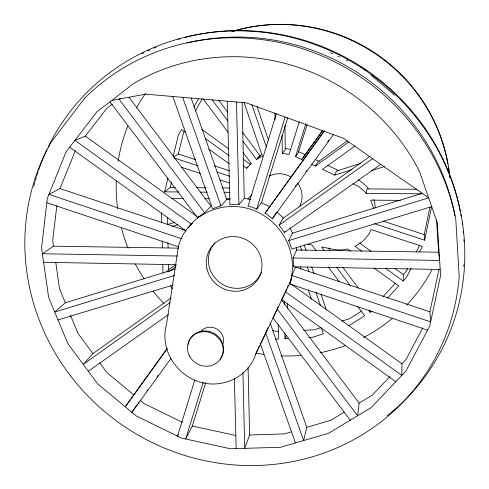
<?xml version="1.0" encoding="UTF-8"?>
<svg xmlns="http://www.w3.org/2000/svg" width="489" height="489" viewBox="0 0 489 489"><rect width="100%" height="100%" fill="white"/><g stroke="black" fill="none" stroke-linecap="round" stroke-linejoin="round"><path stroke-width="0.73" d="M422.759 327.801L405.901 359.708L401.989 363.84L401.811 375.411L285.46 291.75L286.633 288.987M385.332 268.143L403.229 281.028L403.327 274.555L406.267 271.358L407.643 268.693M56.852 205.728L52.696 240.6L53.478 246.175L42.366 253.748L177.434 256.022M281.23 299.58L359.128 403.132L357.593 415.772L277.177 309.042L278.333 306.34M372.05 311.102L370.142 312.306L370.314 310.876M289.922 282.77C299.482 252.251 280.655 219.316 250.851 209.347C221.248 199.646 187.697 215.129 178.589 245.533L166.504 324.507C159.707 348.15 175.166 373.706 197.959 381.414C220.343 389.525 248.051 378.076 255.417 354.788L289.922 282.77L291.144 279.879L291.921 275.545L295.552 267.049L429.886 311.805L430.626 321.854L291.921 275.545M440.21 269.463L293.479 266.805L293.736 265.374L293.052 257.966L296.658 249.995L296.389 247.098M374.733 223.797L424.629 240.172L424.22 234.592L429.965 207.079M424.629 240.172L431.64 206.664M429.886 311.805L439.055 269.036M422.148 193.815L366.127 193.387L367.105 188.913L417.038 189.261M270.093 322.832L306.78 427.319L303.626 440.546L265.716 332.966L268.051 327.557M179.041 191.969L164.573 191.859L167.959 177.898M173.247 156.101L178.234 135.526L181.547 129.506L185.869 132.617M164.573 191.859L170.184 187.538L171.443 182.373M173.497 157.177L178.357 154.017L183.607 132.47L184.329 131.162M194.756 380.069L177.568 436.17L178.253 434.88M276.328 113.827L247.99 206.327L252.501 207.202L256.664 209.194L261.444 202.721L287.746 117.763M203.235 382.184L185.686 438.994L192.305 426.041L205.796 382.459M256.664 209.194L285.13 117.036M299.311 121.737L289.06 154.5L282.312 153.24L282.049 134.982M322.679 130.539L301.762 159.536L295.521 156.59L305.827 123.833M307.098 124.683L298.174 152.996L295.521 156.59M248.088 367.398L249.61 435.014L244.72 448.34L242.923 372.496M288.718 338.51L284.965 338.688L286.236 335.234M182 238.84L48.931 194.414L60 188.571L75.343 150.728M287.22 287.611L288.1 285.539M355.21 145.856L322.532 169.328L334.769 175.099L336.493 171.064L360.399 163.491M293.479 266.805L294.078 265.435M255.417 354.788L257.77 349.372M258.357 348.021L259.243 345.992M265.716 332.966L260.423 344.018L295.429 442.918M277.177 309.042L272.972 317.807L350.246 420.198M285.142 292.41L281.67 299.659L395.809 381.713M291.144 279.879L289.256 283.828L427.612 330.112M431.695 206.615L291.811 249.042L288.669 240.606L292.422 233.161L422.863 193.161M416.212 252.043L419.648 245.38M411.053 268.43L406.243 277.758L403.229 281.028M419.654 251.768L422.404 246.438L371.151 229.598L368.584 234.744L362.502 241.542L355.093 246.364L361.878 251.254M369.984 156.315L283.192 218.118L279.127 225.087L284.39 232.532L285.099 231.224M193.858 107.146L198.595 98.533M195.459 110.979L202.036 99.053M311.426 164.09L315.503 166.016L317.685 162.195L347.227 140.887M324.231 130.869L265.044 213.198L266.413 213.852L272.306 218.815L275.808 213.271M137.238 404.421L131.902 412.313L171.003 358.425M138.057 403.211L138.882 401.995M301.762 159.536L322.471 130.636M167.165 348.437L125.27 406.799L167.079 348.889M265.044 213.198L324.195 131.272M146.816 390.937L147.709 389.702M157.091 376.768L157.99 375.534M295.429 186.071L296.322 184.83M305.741 171.847L306.64 170.606M327.722 141.547L328.62 140.306M272.306 218.815L333.394 134.628M192.556 223.143L191.517 224.2L74.915 140.361L85.337 136.119L106.908 108.179L112.299 104.175M247.996 199.121L251.878 194.408M188.271 228.106L191.517 224.2M243.54 166.046L246.639 168.271L251.138 163.35L242.984 152.403M250.307 164.787L251.163 163.76M227.269 101.199L229.928 204.824L237.465 204.298L238.938 204.585L244.274 198.271L242.116 102.659M282.312 153.24L285.27 149.732L284.94 125.453M171.174 297.887L92.91 353.614L83.216 364.36L170.16 302.55M166.621 271.945L168.638 269.708L176.04 264.372M383.021 296.652L395.356 283.229M387.496 298.113L398.755 285.888L374.03 268.088M172.806 96.504L212.544 208.754L220.918 205.851L226.804 199.512L230.417 198.87M389.947 376.542L372.306 395.149L359.128 403.132M110.043 101.914L197.44 217.715L204.628 212.758L211.003 206.23L129.078 97.323M242.96 141.272L256.572 159.579L260.13 155.936L242.403 132.079M197.44 217.715L198.962 216.175M246.639 168.271L248.051 166.835M175.196 269.109L65.343 302.795L54.719 312.037L174.597 275.435M112.097 100.386L132.886 83.949A202.47 193.723 33.8 0 1 419.568 171.651L437.258 222.617L440.589 275.496L429.697 326.181L405.852 371.163L371.188 407.581L328.382 433.37L280.441 447.264L230.46 448.768L181.474 438.077L136.345 416.005L97.702 383.902L67.837 343.608L48.643 297.416L41.541 248.002L47.329 198.387L66.107 151.804L97.091 111.541L112.097 100.386L145.477 94.145L246.144 102.824L343.412 138.277L428.657 197.868L288.669 240.606M168.638 271.86L176.028 266.529M315.503 166.016L348.804 142.018M279.127 225.087L372.575 158.662M88.332 371.255L168.302 314.671M284.39 232.532L380.729 164.365M259.476 156.022L261.236 154.799M257.177 157.984L260.13 155.936M256.572 159.579L259.341 157.654L262.532 156.523L243.956 102.317M361.75 311.016L349.531 318.736L341.817 321.151M348.798 325.741L364.623 315.778L357.807 306.634M344.287 412.123L330.796 420.296L306.78 427.319M120.398 98.637L118.986 99.096L204.628 212.758M174.787 222.287L167.538 224.585L167.354 217.147M172.091 226.517L177.917 224.677M334.769 175.099L352.141 169.61M182.452 230.093L184.634 229.408M371.432 170.643L384.537 166.517M321.09 327.636L314.164 329.806L303.602 330.319M58.014 319.959L173.118 285.044M291.554 431.775L284.28 433.902L249.61 435.014M278.602 331.53L272.77 330.692M275.6 339.134L278.492 338.993L278.265 324.574M308.981 337.551L311.982 337.41L323.315 333.877L321.34 328.119M170.184 187.538L175.508 187.574M196.804 187.727L205.93 187.788M221.902 187.898L229.506 187.953M200.374 192.128L207.226 192.183M223.986 192.305L230.081 192.354M171.339 198.424L183.473 198.528M204.714 198.711L209.261 198.748M225.949 198.895L229.744 198.925M400.424 200.386L370.711 200.129L373.706 208.528M53.478 246.175L178.43 248.137M296.658 249.995L438.602 252.22L439.642 260.435L293.052 257.966M43.594 262.287L176.107 264.683M285.13 148.442L290.558 149.451M244.274 198.271L250.845 199.536M307.612 244.17L311.951 245.032L316.035 250.521M192.305 426.041L235.765 435.461M178.357 154.017L195.624 159.677M214.323 165.808L229.433 170.759M383.4 221.211L424.22 234.592M174.328 158.045L198.106 165.844M216.841 171.994L229.812 176.248M181.486 167.269L200.325 173.461M219.885 179.885L229.304 182.984M60 188.571L185.38 230.343M46.828 202.721L178.852 246.89M330.576 52.733L332.642 53.704M338.156 56.296L339.531 56.944M346.42 60.184L347.795 60.832M360.888 66.987L362.263 67.635M298.736 151.755L305.582 154.982M315.173 159.5L319.28 161.437M327.502 165.313L338.461 170.478M358.327 179.866L359.696 180.514L366.616 186.37L368.278 188.772M352.942 183.681L358.162 186.162L365.301 192.208L366.127 193.387M261.444 202.721L269.561 206.602M182.391 422.313L144.426 403.761L140.111 400.179M85.337 136.119L197.043 216.456M290.515 283.675L401.989 363.84M69.634 147.22L186.291 231.089M201.7 129.353L228.834 148.894M243.015 159.108L250.417 164.438M359.409 242.929L371.163 251.395M394.672 268.32L403.327 274.555M205.166 138.411L229.304 155.795M208.705 149.059L229.072 163.723M350.546 251.181L347.453 248.956C338.804 251.425 330.069 248.498 321.53 246.933L324.256 250.6M133.68 394.831L106.944 372.6L99.677 362.771M276.585 212.043L282.306 216.859L283.192 218.118M363.804 68.943L365.851 70.691M371.2 75.239L393.37 94.102L394.22 95.343M218.779 100.276L227.409 111.895M328.51 247.978L330.319 250.411M342.978 267.452L358.345 288.137M212.11 99.793L227.99 121.144M336.524 267.098L350.607 286.034M368.779 310.472L370.142 312.306M203.137 98.876L228.039 132.33M328.296 266.988L339.195 281.627M92.91 353.614L78.014 333.467L70.538 315.362M170.386 285.924L172.568 288.938M290.014 227.77L292.422 233.161M65.343 302.795L59.475 288.589L55.807 262.63M373.785 199.481L374.757 202.195L375.197 208.106M182.684 97.354L220.918 205.851M191.162 97.996L226.804 199.512M251.878 104.677L266.371 147.097M300.167 246.059L301.646 250.386M307.318 266.988L308.797 271.322M315.943 292.251L320.381 305.246M300.362 266.896L301.102 269.054M308.259 289.946L311.469 299.305M257.086 106.7L268.657 140.649M304.152 244.806L306.108 250.545M311.731 267.049L313.932 273.504M321.022 294.311L326.401 310.093M436.573 220.056L438.602 252.22M234.384 378.59L236.175 448.596M161.48 213.002L161.731 222.892M162.195 241.04L162.372 247.856M162.8 264.5L163.014 272.825M236.505 101.993L238.938 204.585M167.971 242.532L168.1 247.813M168.509 264.427L168.638 269.708M274.934 113.02L275.038 119.891M287.385 303.761L287.446 308.314M284.433 301.261L284.476 304.317M284.891 333.339L284.965 338.688M188.681 342.386A18.124 16.913 31.4 0 1 213.669 333.174A18.124 16.913 31.4 0 1 220.111 359.244M188.186 344.556A18.124 16.913 31.4 0 1 188.485 343.095M200.679 331.542A12.958 12.121 31.3 0 1 216.578 328.889A12.958 12.121 31.3 0 1 223.051 343.767M431.866 269.983A168.509 164.506 33.8 0 1 406.567 305.154M392.068 318.681A168.509 164.506 33.8 0 1 363.529 337.508M345.619 345.466A168.509 164.506 33.8 0 1 320.106 352.74M300.729 355.454A168.509 164.506 33.8 0 1 281.034 355.888M263.834 354.384A168.509 164.506 33.8 0 1 256.358 353.174M163.998 303.614A168.509 164.506 33.8 0 1 153.075 291.187M144.157 278.919A168.509 164.506 33.8 0 1 135.361 264.036M128.094 248.235A168.509 164.506 33.8 0 1 121.504 228.155M117.702 208.889A168.509 164.506 33.8 0 1 116.278 180.985M118.142 161.303A168.509 164.506 33.8 0 1 127.788 126.162M136.333 108.148A168.509 164.506 33.8 0 1 145.539 93.43M231.804 31.492A168.509 164.506 33.8 0 1 449.935 177.648M269.072 176.113A22.598 22.042 33.8 0 1 290.955 177.018M297.526 182.941A22.598 22.042 33.8 0 1 299.659 206.425M187.042 43.063A215.649 206.731 33.8 0 1 454.978 215.771M259.317 276.548A27.952 26.712 33.8 0 1 219.677 282.434A27.952 26.712 33.8 0 1 214.879 242.88M261.591 272.208A27.952 26.712 33.8 0 1 259.683 275.967M48.197 146.908A221.499 212.348 33.8 0 1 379.189 80.52A221.499 212.348 33.8 0 1 387.325 415.681M33.741 186.437A221.499 212.348 33.8 0 1 34.908 182.042M35.318 180.582A221.499 212.348 33.8 0 1 36.394 176.926M36.846 175.465A221.499 212.348 33.8 0 1 38.02 171.822M38.515 170.374A221.499 212.348 33.8 0 1 46.871 149.683M141.743 53.949A219.261 210.374 33.8 0 1 143.748 52.928M147.812 50.954A219.261 210.374 33.8 0 1 149.86 49.994M154.011 48.142A219.261 210.374 33.8 0 1 156.107 47.244M178.375 39.309A219.261 210.374 33.8 0 1 180.569 38.674M184.983 37.482A219.261 210.374 33.8 0 1 460.192 210.936M460.895 214.677A219.261 210.374 33.8 0 1 461.158 216.181M462.209 222.978A219.261 210.374 33.8 0 1 462.411 224.494M463.193 231.346A219.261 210.374 33.8 0 1 463.34 232.874M463.847 239.744A219.261 210.374 33.8 0 1 463.933 241.266M463.804 264.732A219.261 210.374 33.8 0 1 463.706 266.224M232.293 31.553A167.214 163.314 33.8 0 1 447.851 163.662M448.48 167.427A167.214 163.314 33.8 0 1 449.018 171.223M449.47 175.031A167.214 163.314 33.8 0 1 449.703 177.324M84.683 98.142L51.143 142.146A220.386 210.918 33.8 0 0 180.765 454.189A220.386 210.918 33.8 0 0 459.189 276.774L455.772 219.06A220.386 210.918 33.8 0 0 303.107 48.888A220.386 210.918 33.8 0 0 84.683 98.142M189.64 356.249A18.166 16.944 31.4 0 0 220.539 358.877A18.166 16.944 31.4 0 0 205.79 331.731A18.166 16.944 31.4 0 0 189.64 356.249M206.994 268.932A28.246 26.968 33.8 0 0 253.143 284.708A28.246 26.968 33.8 0 0 242.275 238.106A28.246 26.968 33.8 0 0 206.994 268.932"/></g></svg>
